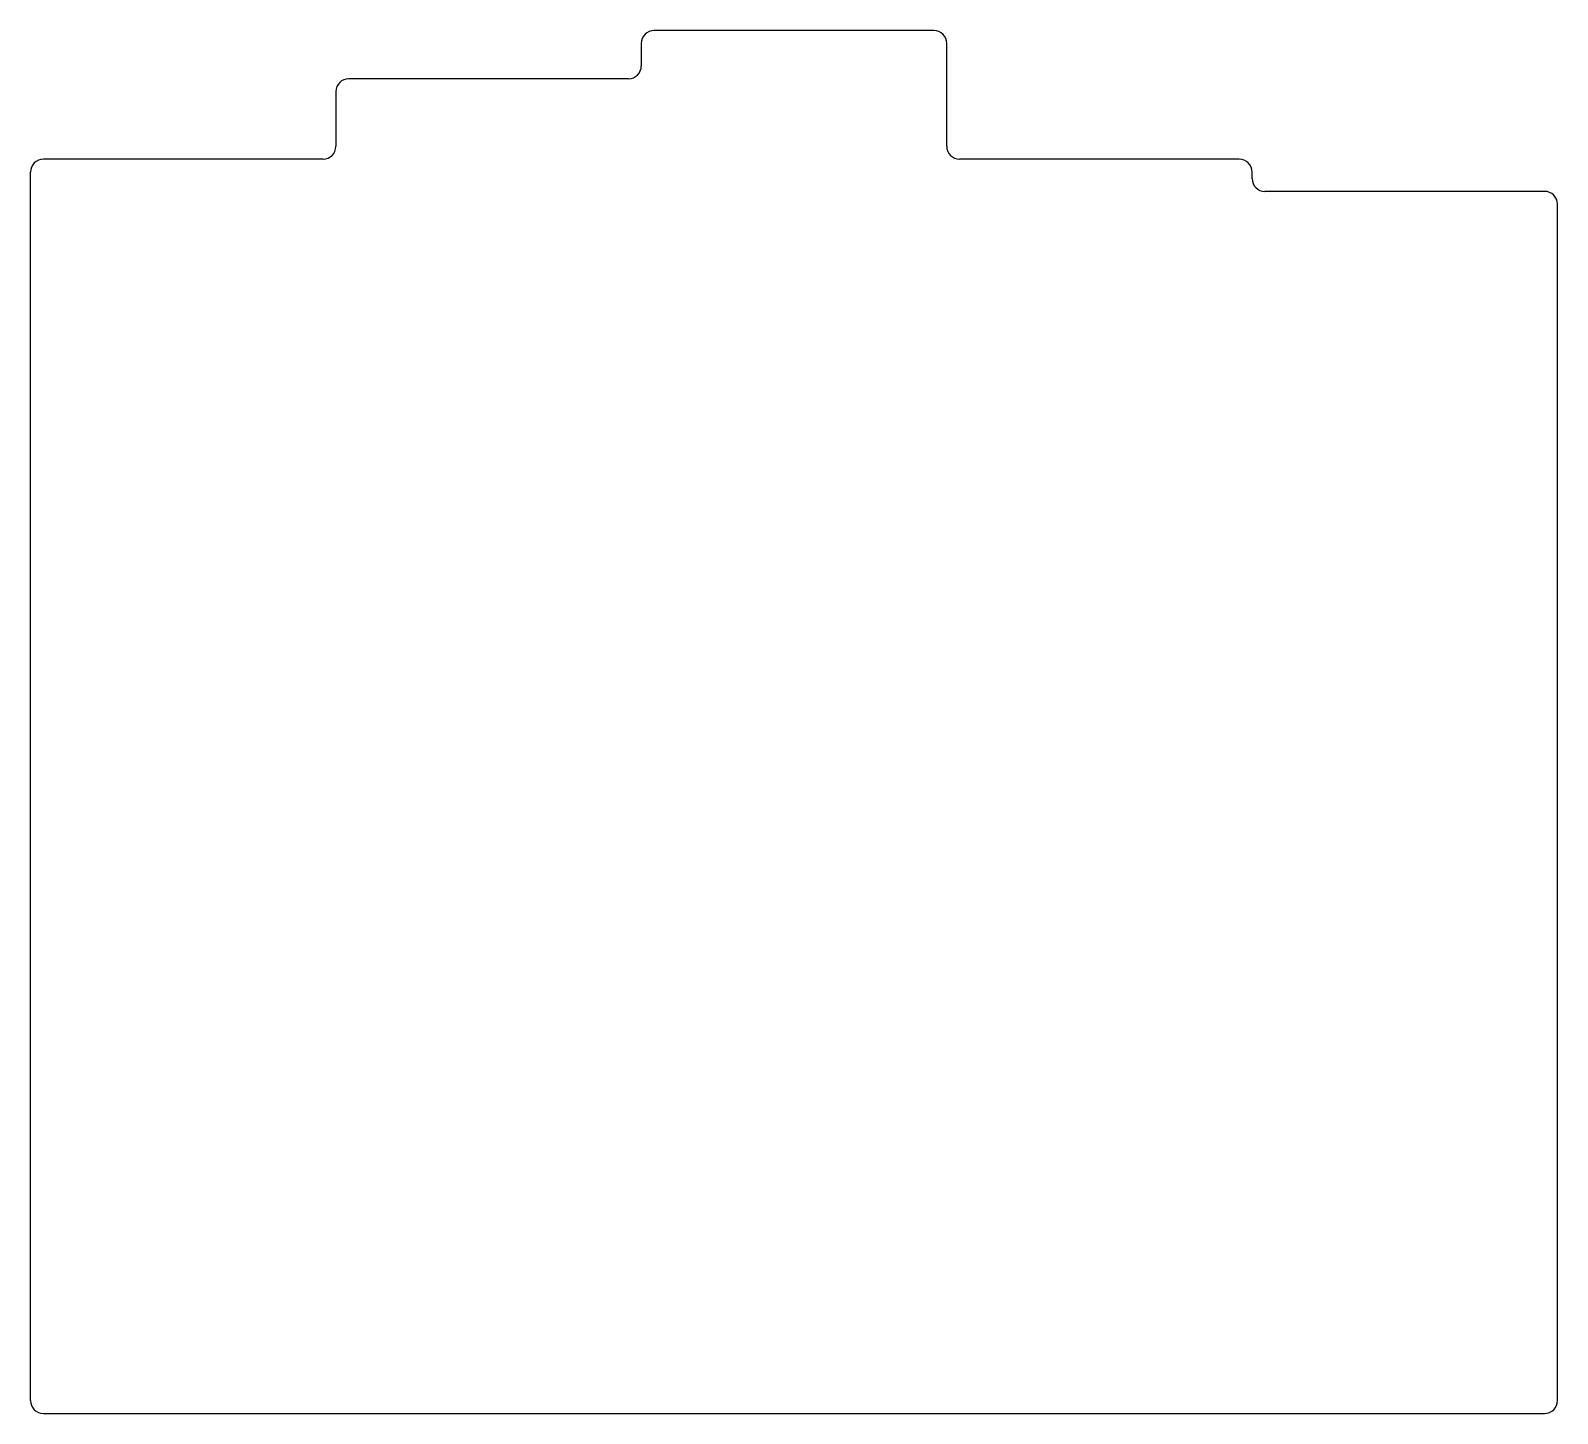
# Model space of a CAD drawing. Header units: millimetres. Extents: x 165.5 to 260.5, y -186.5 to -100.5.
import ezdxf

# ---------------------------------------------------------------- set-up
doc = ezdxf.new("R2010")
doc.units = ezdxf.units.MM

msp = doc.modelspace()

# ---------------------------------------------------------------- linework, layer by layer
for p, q in [((221.7, -100.5), (204.3, -100.5)), ((203.5, -101.3), (203.5, -102.7)), ((222.5, -107.7), (222.5, -101.3)), ((202.7, -103.5), (185.3, -103.5)), ((184.5, -104.3), (184.5, -107.7)), ((183.7, -108.5), (166.3, -108.5)), ((240.7, -108.5), (223.3, -108.5)), ((165.5, -185.7), (165.5, -109.3)), ((241.5, -109.7), (241.5, -109.3)), ((259.7, -110.5), (242.3, -110.5)), ((260.5, -185.7), (260.5, -111.3)), ((166.3, -186.5), (259.7, -186.5))]:
    msp.add_line(p, q)
for centre, start, end in [((204.3, -101.3), 90, 180), ((221.7, -101.3), 0, 90), ((185.3, -104.3), 90, 180), ((202.7, -102.7), 270, 0), ((183.7, -107.7), 270, 0), ((223.3, -107.7), 180, 270), ((166.3, -109.3), 90, 180), ((240.7, -109.3), 0, 90), ((242.3, -109.7), 180, 270), ((259.7, -111.3), 0, 90), ((166.3, -185.7), 180, 270), ((259.7, -185.7), 270, 0)]:
    msp.add_arc(centre, 0.8, start, end)

doc.saveas('drawing.dxf')
